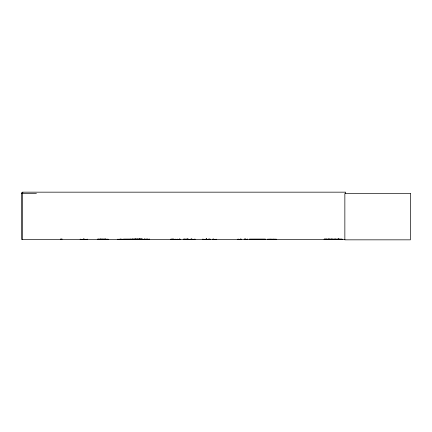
<?xml version="1.0" encoding="UTF-8"?>
<svg xmlns="http://www.w3.org/2000/svg" width="432" height="432" viewBox="0 0 432 432"><rect width="100%" height="100%" fill="white"/><g stroke="black" fill="none" stroke-linecap="round" stroke-linejoin="round"><path stroke-width="0.65" d="M187.931 239.431L187.931 239.063M190.723 239.431L190.728 239.063M194.875 239.431L194.881 239.063M335.281 239.398L335.2 239.063M342.182 239.431L342.182 239.063M335.237 239.387L335.281 239.063M267.289 239.447L276.529 239.447M267.392 239.409L276.404 239.377M273.904 239.182L273.866 239.436M144.331 239.431L144.342 239.35M117.731 239.447L122.818 239.398M206.242 239.447L206.258 238.966M237.773 239.447L241.326 239.398M177.055 239.447L179.933 239.398M83.435 239.387L83.446 239.096M270.032 239.447L269.897 239.161M272.722 239.398L272.781 239.447M324.319 239.139L324.184 239.441L324.319 239.139L341.334 239.139L341.442 239.431M341.334 239.139L341.215 239.431M144.11 239.398L144.137 239.096M339.088 239.441L339.228 239.139L339.341 239.431M339.617 239.279L339.525 239.431M340.783 239.441L340.918 239.139L341.032 239.431M341.312 239.279L324.297 239.279M149.461 239.431L123.498 239.42M136.798 239.398L136.836 239.096M134.287 239.398L134.325 239.096M238.027 239.398L238.07 239.096M22.95 192.65L21.6 192.65L21.6 239.447L344.941 239.447M21.6 193.52L36.418 193.52M97.648 239.144L106.299 239.144M123.509 239.144L132.154 239.144M132.619 239.144L142.258 239.144M249.399 239.144L265.475 239.144M267.408 239.182L276.404 239.182M97.632 239.258L106.315 239.258M123.493 239.258L132.176 239.258M132.602 239.258L142.274 239.258M249.383 239.269L265.491 239.258M97.643 239.42L108.167 239.409M176.121 239.431L170.969 239.398M244.269 239.096L247.865 239.431M249.394 239.42L265.486 239.42M324.151 239.409L342.23 239.398M121.046 239.398L121.079 238.966M120.695 239.447L120.739 239.063L120.836 239.398M247.612 239.398L247.568 239.096M216.346 239.398L212.728 239.398M216.119 239.398L216.076 239.096L216.038 239.447M140.243 239.398L140.216 238.869M135.913 239.398L135.875 239.096M142.495 239.398L142.457 239.096L142.42 239.447M138.51 239.398L138.526 239.063M107.946 239.398L107.908 239.096M103.604 239.398L103.567 239.096L103.529 239.447M329.681 239.398L329.648 239.096M206.582 239.063L206.582 239.447L206.615 238.966M273.548 239.182L273.505 239.447M203.04 239.398L203.035 239.063M345.616 193.52L345.616 192.164L22.361 192.164L22.361 239.447M341.69 239.063L341.69 239.447M338.872 238.966L338.834 239.447M338.629 238.966L338.596 239.447M338.342 238.966L338.342 239.447M338.099 238.966L338.099 239.447M334.746 239.063L334.746 239.447M332.051 238.966L332.051 239.447M331.857 238.966L331.857 239.447M331.063 239.063L331.063 239.447M329.621 239.063L329.621 239.447M328.828 238.966L328.828 239.447M328.633 238.966L328.633 239.447M325.485 239.063L325.485 239.447M271.037 239.161L271.037 239.447M270.313 239.161L270.313 239.447M247.525 239.063L247.525 239.447M245.252 238.966L245.252 239.447M245.138 238.966L245.138 239.447M244.226 239.063L244.226 239.447M241.412 239.063L241.412 239.447M240.5 238.966L240.5 239.447M240.381 238.966L240.381 239.447M238.113 239.063L238.113 239.447M213.727 238.966L213.727 239.447M213.608 238.966L213.608 239.447M212.647 239.063L212.647 239.447M209.984 239.063L209.99 239.447L202.883 239.431L202.889 239.063M209.93 239.096L209.828 239.431L209.833 239.063M209.007 238.966L209.007 239.447M208.894 238.966L208.894 239.447M206.501 238.966L206.501 239.447M206.372 238.966L206.372 239.447M206.015 238.966L206.015 239.447M194.924 239.063L194.924 239.447L183.778 239.431L183.778 239.063M192.067 239.063L192.046 239.447M191.673 238.966L191.673 239.447M191.565 238.966L191.533 239.447M188.185 238.966L188.19 239.447M187.358 238.869L187.38 239.447M187.126 238.966L187.137 239.447M186.948 238.869L186.948 239.447M186.462 239.063L186.462 239.447M185.641 238.869L185.641 239.447M184.486 238.966L184.486 239.447M184.394 238.966L184.394 239.447M183.848 239.063L183.848 239.447M180.025 239.063L180.025 239.447M179.48 238.966L179.48 239.447M179.388 238.966L179.388 239.447M177.412 239.063L177.412 239.447M175.846 239.063L175.846 239.447M173.848 238.966L173.848 239.447M173.47 239.063L173.448 239.447M172.919 238.966L172.919 239.447M172.681 238.869L172.681 239.447M171.374 238.869L171.374 239.447M170.905 239.063L170.905 239.447M149.548 239.063L149.548 239.447M149.186 239.063L149.272 239.447M148.219 239.063L148.219 239.447M147.701 238.966L147.701 239.447M147.528 238.966L147.528 239.447M146.281 238.966L146.281 239.447M146.113 238.966L146.113 239.447M145.049 238.966L145.049 239.447M144.85 238.966L144.85 239.447M144.169 239.063L144.169 239.447M142.582 239.063L142.582 239.447M141.896 238.966L141.896 239.447M141.696 238.966L141.696 239.447M141.043 238.869L141.043 239.447M139.957 239.063L139.957 239.447M139.779 238.966L139.779 239.447M139.693 238.869L139.693 239.447L139.633 238.966M138.229 239.063L138.229 239.447M137.344 238.966L137.344 239.447M137.203 238.966L137.203 239.447M136.874 239.063L136.874 239.447M135.837 239.063L135.837 239.447M135.47 238.966L135.47 239.447M135.324 238.966L135.324 239.447M134.363 239.063L134.363 239.447M132.997 238.966L132.997 239.447M132.856 238.966L132.856 239.447M132.689 239.063L132.689 239.447M130.243 239.063L130.243 239.447M122.882 239.063L122.882 239.447M120.911 238.966L120.911 239.447M119.945 238.966L119.945 239.447M118.006 239.063L118.006 239.447M107.87 239.063L107.87 239.447M105.176 238.966L105.176 239.447M105.025 238.966L105.025 239.447M102.449 239.063L102.449 239.447M100.953 238.966L100.953 239.447M100.802 238.966L100.802 239.447M98.107 239.063L98.107 239.447M87.151 239.063L87.145 239.447L80.201 239.431L80.201 239.063M84.289 238.966L84.289 239.447M83.781 238.869L83.803 239.447M83.549 238.966L83.495 239.447M61.965 238.869L61.976 239.447M61.441 238.869L61.441 239.447M60.626 238.869L60.626 239.447M324.734 239.139L324.864 239.447L324.734 239.139M326.014 239.139L326.144 239.447L326.014 239.139M326.425 239.139L326.56 239.447L326.425 239.139M410.4 193.52L344.855 193.52L344.855 239.836L410.4 239.836L410.4 193.52M144.574 239.409L144.569 239.096L144.58 239.431M191.322 239.447L191.322 238.966L191.29 239.447M187.812 239.447L187.812 239.063L187.79 239.447"/></g></svg>
